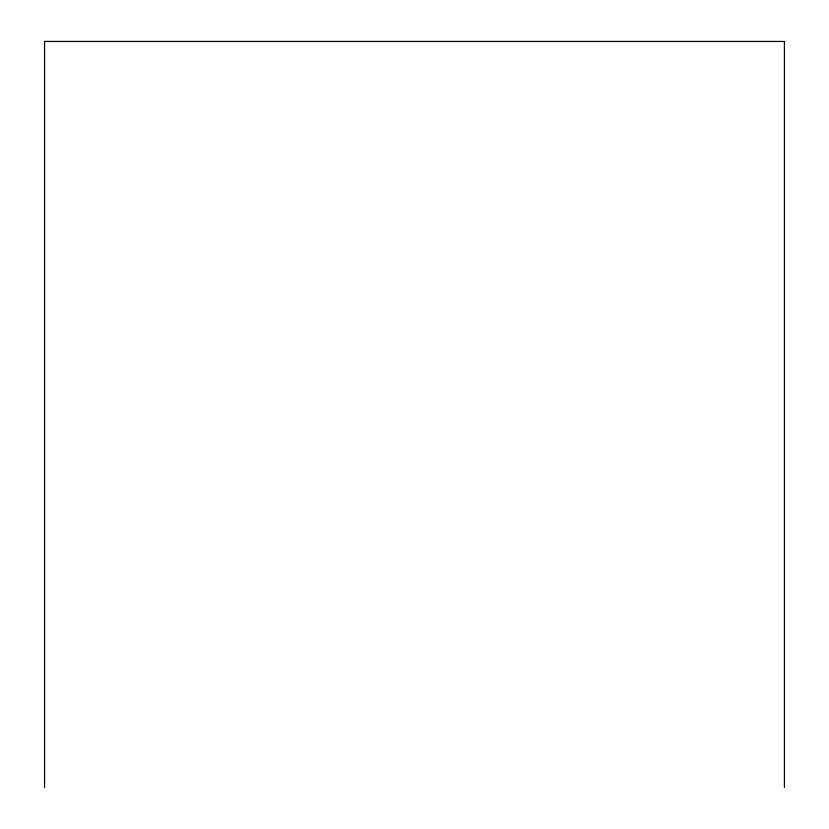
<?xml version="1.0" encoding="UTF-8"?>
<svg xmlns="http://www.w3.org/2000/svg" width="829" height="829" viewBox="0 0 829 829"><rect width="100%" height="100%" fill="white"/><g stroke="black" fill="none" stroke-linecap="round" stroke-linejoin="round"><path stroke-width="1.24" d="M784.431 787.55L784.431 41.45L44.569 41.45L44.569 787.55"/></g></svg>
